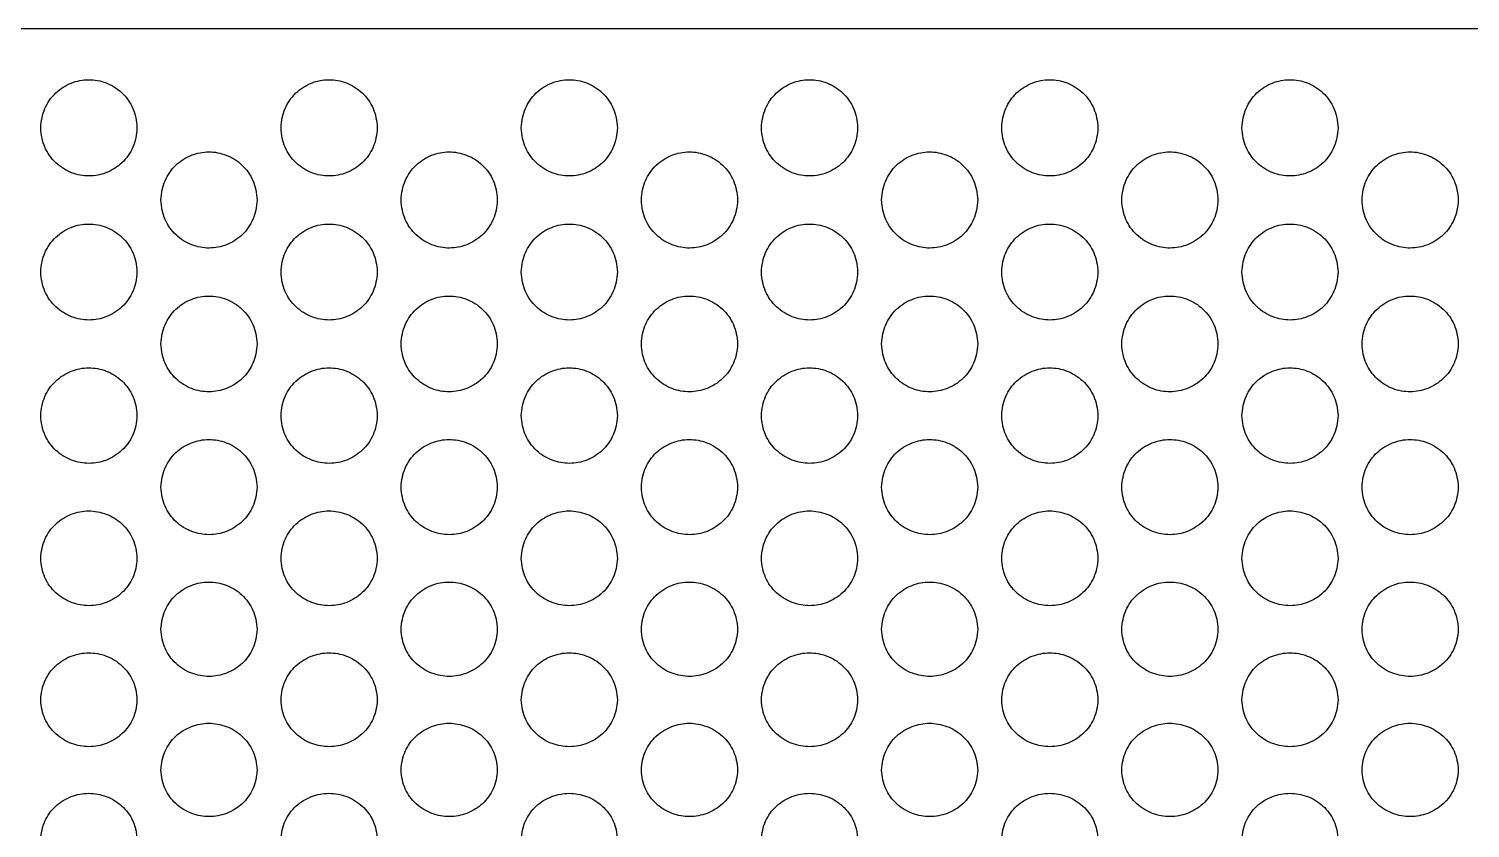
# Model space of a CAD drawing. Header units: millimetres. Extents: x 750 to 8479, y 2174 to 4333.
# Drawn here: x 2392.2 to 2512.2, y 3691.7 to 3758.3 of the extents above; entities that cross this region are included whole.
import ezdxf

# ---------------------------------------------------------------- set-up
doc = ezdxf.new("R2010")
doc.units = ezdxf.units.MM
doc.header["$LTSCALE"] = 153.67
doc.layers.get('0').update_dxf_attribs({"linetype": 'CONTINUOUS'})
doc.layers.add('02___PRT_ALL_AXES', color=7, linetype='CONTINUOUS')

msp = doc.modelspace()

# ---------------------------------------------------------------- linework, layer by layer
at = {"linetype": 'Continuous'}
msp.add_line((2724.95991, 3758.32203), (2284.7516, 3758.32203), dxfattribs=at)
at = {"layer": '02___PRT_ALL_AXES', "linetype": 'Continuous'}
for points in [[(2393.16421, 3750.07099), (2393.18605, 3750.66372), (2393.39803, 3751.72381), (2394.34098, 3753.05694), (2395.68085, 3753.8961), (2397.14755, 3754.1724), (2398.62142, 3753.90724), (2399.97591, 3753.06981), (2400.92905, 3751.72978), (2401.14258, 3750.6661), (2401.16421, 3750.07099)], [(2413.16421, 3750.07099), (2413.18605, 3750.66372), (2413.39803, 3751.72381), (2414.34098, 3753.05694), (2415.68085, 3753.8961), (2417.14755, 3754.1724), (2418.62142, 3753.90724), (2419.97591, 3753.06981), (2420.92905, 3751.72978), (2421.14258, 3750.6661), (2421.16421, 3750.07099)], [(2433.16421, 3750.07099), (2433.18605, 3750.66372), (2433.39803, 3751.72381), (2434.34098, 3753.05694), (2435.68085, 3753.8961), (2437.14755, 3754.1724), (2438.62142, 3753.90724), (2439.97591, 3753.06981), (2440.92905, 3751.72978), (2441.14258, 3750.6661), (2441.16421, 3750.07099)], [(2453.16421, 3750.07099), (2453.18605, 3750.66372), (2453.39803, 3751.72381), (2454.34098, 3753.05694), (2455.68085, 3753.8961), (2457.14755, 3754.1724), (2458.62142, 3753.90724), (2459.97591, 3753.06981), (2460.92905, 3751.72978), (2461.14258, 3750.6661), (2461.16421, 3750.07099)], [(2473.16421, 3750.07099), (2473.18605, 3750.66372), (2473.39803, 3751.72381), (2474.34098, 3753.05694), (2475.68085, 3753.8961), (2477.14755, 3754.1724), (2478.62142, 3753.90724), (2479.97591, 3753.06981), (2480.92905, 3751.72978), (2481.14258, 3750.6661), (2481.16421, 3750.07099)], [(2493.16421, 3750.07099), (2493.18605, 3750.66372), (2493.39803, 3751.72381), (2494.34098, 3753.05694), (2495.68085, 3753.8961), (2497.14755, 3754.1724), (2498.62142, 3753.90724), (2499.97591, 3753.06981), (2500.92905, 3751.72978), (2501.14258, 3750.6661), (2501.16421, 3750.07099)], [(2401.16421, 3750.07099), (2401.14237, 3749.47826), (2400.93039, 3748.41844), (2399.98744, 3747.08618), (2398.64757, 3746.24783), (2397.18087, 3745.97183), (2395.707, 3746.23669), (2394.35251, 3747.07332), (2393.39937, 3748.41247), (2393.18584, 3749.47588), (2393.16421, 3750.07099)], [(2421.16421, 3750.07099), (2421.14237, 3749.47826), (2420.93039, 3748.41844), (2419.98744, 3747.08618), (2418.64757, 3746.24783), (2417.18087, 3745.97183), (2415.707, 3746.23669), (2414.35251, 3747.07332), (2413.39937, 3748.41247), (2413.18584, 3749.47588), (2413.16421, 3750.07099)], [(2441.16421, 3750.07099), (2441.14237, 3749.47826), (2440.93039, 3748.41844), (2439.98744, 3747.08618), (2438.64757, 3746.24783), (2437.18087, 3745.97183), (2435.707, 3746.23669), (2434.35251, 3747.07332), (2433.39937, 3748.41247), (2433.18584, 3749.47588), (2433.16421, 3750.07099)], [(2461.16421, 3750.07099), (2461.14237, 3749.47826), (2460.93039, 3748.41844), (2459.98744, 3747.08618), (2458.64757, 3746.24783), (2457.18087, 3745.97183), (2455.707, 3746.23669), (2454.35251, 3747.07332), (2453.39937, 3748.41247), (2453.18584, 3749.47588), (2453.16421, 3750.07099)], [(2481.16421, 3750.07099), (2481.14237, 3749.47826), (2480.93039, 3748.41844), (2479.98744, 3747.08618), (2478.64757, 3746.24783), (2477.18087, 3745.97183), (2475.707, 3746.23669), (2474.35251, 3747.07332), (2473.39937, 3748.41247), (2473.18584, 3749.47588), (2473.16421, 3750.07099)], [(2501.16421, 3750.07099), (2501.14237, 3749.47826), (2500.93039, 3748.41844), (2499.98744, 3747.08618), (2498.64757, 3746.24783), (2497.18087, 3745.97183), (2495.707, 3746.23669), (2494.35251, 3747.07332), (2493.39937, 3748.41247), (2493.18584, 3749.47588), (2493.16421, 3750.07099)], [(2403.16421, 3744.06082), (2403.18605, 3744.6529), (2403.39803, 3745.71193), (2404.34098, 3747.04391), (2405.68085, 3747.88245), (2407.14755, 3748.15856), (2408.62142, 3747.89358), (2409.97591, 3747.05677), (2410.92905, 3745.71789), (2411.14258, 3744.65528), (2411.16421, 3744.06082)], [(2423.16421, 3744.06082), (2423.18605, 3744.6529), (2423.39803, 3745.71193), (2424.34098, 3747.04391), (2425.68085, 3747.88245), (2427.14755, 3748.15856), (2428.62142, 3747.89358), (2429.97591, 3747.05677), (2430.92905, 3745.71789), (2431.14258, 3744.65528), (2431.16421, 3744.06082)], [(2443.16421, 3744.06082), (2443.18605, 3744.6529), (2443.39803, 3745.71193), (2444.34098, 3747.04391), (2445.68085, 3747.88245), (2447.14755, 3748.15856), (2448.62142, 3747.89358), (2449.97591, 3747.05677), (2450.92905, 3745.71789), (2451.14258, 3744.65528), (2451.16421, 3744.06082)], [(2463.16421, 3744.06082), (2463.18605, 3744.6529), (2463.39803, 3745.71193), (2464.34098, 3747.04391), (2465.68085, 3747.88245), (2467.14755, 3748.15856), (2468.62142, 3747.89358), (2469.97591, 3747.05677), (2470.92905, 3745.71789), (2471.14258, 3744.65528), (2471.16421, 3744.06082)], [(2483.16421, 3744.06082), (2483.18605, 3744.6529), (2483.39803, 3745.71193), (2484.34098, 3747.04391), (2485.68085, 3747.88245), (2487.14755, 3748.15856), (2488.62142, 3747.89358), (2489.97591, 3747.05677), (2490.92905, 3745.71789), (2491.14258, 3744.65528), (2491.16421, 3744.06082)], [(2503.16421, 3744.06082), (2503.18605, 3744.6529), (2503.39803, 3745.71193), (2504.34098, 3747.04391), (2505.68085, 3747.88245), (2507.14755, 3748.15856), (2508.62142, 3747.89358), (2509.97591, 3747.05677), (2510.92905, 3745.71789), (2511.14258, 3744.65528), (2511.16421, 3744.06082)], [(2411.16421, 3744.06082), (2411.14237, 3743.46874), (2410.93039, 3742.41017), (2409.98744, 3741.07968), (2408.64757, 3740.24254), (2407.18087, 3739.96695), (2405.707, 3740.23142), (2404.35251, 3741.06684), (2403.39937, 3742.40421), (2403.18584, 3743.46636), (2403.16421, 3744.06082)], [(2431.16421, 3744.06082), (2431.14237, 3743.46874), (2430.93039, 3742.41017), (2429.98744, 3741.07968), (2428.64757, 3740.24254), (2427.18087, 3739.96695), (2425.707, 3740.23142), (2424.35251, 3741.06684), (2423.39937, 3742.40421), (2423.18584, 3743.46636), (2423.16421, 3744.06082)], [(2451.16421, 3744.06082), (2451.14237, 3743.46874), (2450.93039, 3742.41017), (2449.98744, 3741.07968), (2448.64757, 3740.24254), (2447.18087, 3739.96695), (2445.707, 3740.23142), (2444.35251, 3741.06684), (2443.39937, 3742.40421), (2443.18584, 3743.46636), (2443.16421, 3744.06082)], [(2471.16421, 3744.06082), (2471.14237, 3743.46874), (2470.93039, 3742.41017), (2469.98744, 3741.07968), (2468.64757, 3740.24254), (2467.18087, 3739.96695), (2465.707, 3740.23142), (2464.35251, 3741.06684), (2463.39937, 3742.40421), (2463.18584, 3743.46636), (2463.16421, 3744.06082)], [(2491.16421, 3744.06082), (2491.14237, 3743.46874), (2490.93039, 3742.41017), (2489.98744, 3741.07968), (2488.64757, 3740.24254), (2487.18087, 3739.96695), (2485.707, 3740.23142), (2484.35251, 3741.06684), (2483.39937, 3742.40421), (2483.18584, 3743.46636), (2483.16421, 3744.06082)], [(2511.16421, 3744.06082), (2511.14237, 3743.46874), (2510.93039, 3742.41017), (2509.98744, 3741.07968), (2508.64757, 3740.24254), (2507.18087, 3739.96695), (2505.707, 3740.23142), (2504.35251, 3741.06684), (2503.39937, 3742.40421), (2503.18584, 3743.46636), (2503.16421, 3744.06082)], [(2393.16421, 3738.05897), (2393.18605, 3738.65006), (2393.39803, 3739.70741), (2394.34098, 3741.03747), (2395.68085, 3741.87489), (2397.14755, 3742.15065), (2398.62142, 3741.88602), (2399.97591, 3741.05031), (2400.92905, 3739.71336), (2401.14258, 3738.65243), (2401.16421, 3738.05897)], [(2413.16421, 3738.05897), (2413.18605, 3738.65006), (2413.39803, 3739.70741), (2414.34098, 3741.03747), (2415.68085, 3741.87489), (2417.14755, 3742.15065), (2418.62142, 3741.88602), (2419.97591, 3741.05031), (2420.92905, 3739.71336), (2421.14258, 3738.65243), (2421.16421, 3738.05897)], [(2433.16421, 3738.05897), (2433.18605, 3738.65006), (2433.39803, 3739.70741), (2434.34098, 3741.03747), (2435.68085, 3741.87489), (2437.14755, 3742.15065), (2438.62142, 3741.88602), (2439.97591, 3741.05031), (2440.92905, 3739.71336), (2441.14258, 3738.65243), (2441.16421, 3738.05897)], [(2453.16421, 3738.05897), (2453.18605, 3738.65006), (2453.39803, 3739.70741), (2454.34098, 3741.03747), (2455.68085, 3741.87489), (2457.14755, 3742.15065), (2458.62142, 3741.88602), (2459.97591, 3741.05031), (2460.92905, 3739.71336), (2461.14258, 3738.65243), (2461.16421, 3738.05897)], [(2473.16421, 3738.05897), (2473.18605, 3738.65006), (2473.39803, 3739.70741), (2474.34098, 3741.03747), (2475.68085, 3741.87489), (2477.14755, 3742.15065), (2478.62142, 3741.88602), (2479.97591, 3741.05031), (2480.92905, 3739.71336), (2481.14258, 3738.65243), (2481.16421, 3738.05897)], [(2493.16421, 3738.05897), (2493.18605, 3738.65006), (2493.39803, 3739.70741), (2494.34098, 3741.03747), (2495.68085, 3741.87489), (2497.14755, 3742.15065), (2498.62142, 3741.88602), (2499.97591, 3741.05031), (2500.92905, 3739.71336), (2501.14258, 3738.65243), (2501.16421, 3738.05897)], [(2401.16421, 3738.05897), (2401.14237, 3737.46788), (2400.93039, 3736.41119), (2399.98744, 3735.08325), (2398.64757, 3734.2478), (2397.18087, 3733.97279), (2395.707, 3734.23671), (2394.35251, 3735.07043), (2393.39937, 3736.40524), (2393.18584, 3737.46551), (2393.16421, 3738.05897)], [(2421.16421, 3738.05897), (2421.14237, 3737.46788), (2420.93039, 3736.41119), (2419.98744, 3735.08325), (2418.64757, 3734.2478), (2417.18087, 3733.97279), (2415.707, 3734.23671), (2414.35251, 3735.07043), (2413.39937, 3736.40524), (2413.18584, 3737.46551), (2413.16421, 3738.05897)], [(2441.16421, 3738.05897), (2441.14237, 3737.46788), (2440.93039, 3736.41119), (2439.98744, 3735.08325), (2438.64757, 3734.2478), (2437.18087, 3733.97279), (2435.707, 3734.23671), (2434.35251, 3735.07043), (2433.39937, 3736.40524), (2433.18584, 3737.46551), (2433.16421, 3738.05897)], [(2461.16421, 3738.05897), (2461.14237, 3737.46788), (2460.93039, 3736.41119), (2459.98744, 3735.08325), (2458.64757, 3734.2478), (2457.18087, 3733.97279), (2455.707, 3734.23671), (2454.35251, 3735.07043), (2453.39937, 3736.40524), (2453.18584, 3737.46551), (2453.16421, 3738.05897)], [(2481.16421, 3738.05897), (2481.14237, 3737.46788), (2480.93039, 3736.41119), (2479.98744, 3735.08325), (2478.64757, 3734.2478), (2477.18087, 3733.97279), (2475.707, 3734.23671), (2474.35251, 3735.07043), (2473.39937, 3736.40524), (2473.18584, 3737.46551), (2473.16421, 3738.05897)], [(2501.16421, 3738.05897), (2501.14237, 3737.46788), (2500.93039, 3736.41119), (2499.98744, 3735.08325), (2498.64757, 3734.2478), (2497.18087, 3733.97279), (2495.707, 3734.23671), (2494.35251, 3735.07043), (2493.39937, 3736.40524), (2493.18584, 3737.46551), (2493.16421, 3738.05897)], [(2403.16421, 3732.06895), (2403.18605, 3732.6587), (2403.39803, 3733.71375), (2404.34098, 3735.04112), (2405.68085, 3735.87694), (2407.14755, 3736.15219), (2408.62142, 3735.88805), (2409.97591, 3735.05394), (2410.92905, 3733.71969), (2411.14258, 3732.66107), (2411.16421, 3732.06895)], [(2423.16421, 3732.06895), (2423.18605, 3732.6587), (2423.39803, 3733.71375), (2424.34098, 3735.04112), (2425.68085, 3735.87694), (2427.14755, 3736.15219), (2428.62142, 3735.88805), (2429.97591, 3735.05394), (2430.92905, 3733.71969), (2431.14258, 3732.66107), (2431.16421, 3732.06895)], [(2443.16421, 3732.06895), (2443.18605, 3732.6587), (2443.39803, 3733.71375), (2444.34098, 3735.04112), (2445.68085, 3735.87694), (2447.14755, 3736.15219), (2448.62142, 3735.88805), (2449.97591, 3735.05394), (2450.92905, 3733.71969), (2451.14258, 3732.66107), (2451.16421, 3732.06895)], [(2463.16421, 3732.06895), (2463.18605, 3732.6587), (2463.39803, 3733.71375), (2464.34098, 3735.04112), (2465.68085, 3735.87694), (2467.14755, 3736.15219), (2468.62142, 3735.88805), (2469.97591, 3735.05394), (2470.92905, 3733.71969), (2471.14258, 3732.66107), (2471.16421, 3732.06895)], [(2483.16421, 3732.06895), (2483.18605, 3732.6587), (2483.39803, 3733.71375), (2484.34098, 3735.04112), (2485.68085, 3735.87694), (2487.14755, 3736.15219), (2488.62142, 3735.88805), (2489.97591, 3735.05394), (2490.92905, 3733.71969), (2491.14258, 3732.66107), (2491.16421, 3732.06895)], [(2503.16421, 3732.06895), (2503.18605, 3732.6587), (2503.39803, 3733.71375), (2504.34098, 3735.04112), (2505.68085, 3735.87694), (2507.14755, 3736.15219), (2508.62142, 3735.88805), (2509.97591, 3735.05394), (2510.92905, 3733.71969), (2511.14258, 3732.66107), (2511.16421, 3732.06895)], [(2411.16421, 3732.06895), (2411.14237, 3731.4792), (2410.93039, 3730.425), (2409.98744, 3729.10038), (2408.64757, 3728.26712), (2407.18087, 3727.99285), (2405.707, 3728.25606), (2404.35251, 3729.0876), (2403.39937, 3730.41907), (2403.18584, 3731.47683), (2403.16421, 3732.06895)], [(2431.16421, 3732.06895), (2431.14237, 3731.4792), (2430.93039, 3730.425), (2429.98744, 3729.10038), (2428.64757, 3728.26712), (2427.18087, 3727.99285), (2425.707, 3728.25606), (2424.35251, 3729.0876), (2423.39937, 3730.41907), (2423.18584, 3731.47683), (2423.16421, 3732.06895)], [(2451.16421, 3732.06895), (2451.14237, 3731.4792), (2450.93039, 3730.425), (2449.98744, 3729.10038), (2448.64757, 3728.26712), (2447.18087, 3727.99285), (2445.707, 3728.25606), (2444.35251, 3729.0876), (2443.39937, 3730.41907), (2443.18584, 3731.47683), (2443.16421, 3732.06895)], [(2471.16421, 3732.06895), (2471.14237, 3731.4792), (2470.93039, 3730.425), (2469.98744, 3729.10038), (2468.64757, 3728.26712), (2467.18087, 3727.99285), (2465.707, 3728.25606), (2464.35251, 3729.0876), (2463.39937, 3730.41907), (2463.18584, 3731.47683), (2463.16421, 3732.06895)], [(2491.16421, 3732.06895), (2491.14237, 3731.4792), (2490.93039, 3730.425), (2489.98744, 3729.10038), (2488.64757, 3728.26712), (2487.18087, 3727.99285), (2485.707, 3728.25606), (2484.35251, 3729.0876), (2483.39937, 3730.41907), (2483.18584, 3731.47683), (2483.16421, 3732.06895)], [(2511.16421, 3732.06895), (2511.14237, 3731.4792), (2510.93039, 3730.425), (2509.98744, 3729.10038), (2508.64757, 3728.26712), (2507.18087, 3727.99285), (2505.707, 3728.25606), (2504.35251, 3729.0876), (2503.39937, 3730.41907), (2503.18584, 3731.47683), (2503.16421, 3732.06895)], [(2393.16421, 3726.09426), (2393.18605, 3726.68232), (2393.39803, 3727.73447), (2394.34098, 3729.05837), (2395.68085, 3729.8921), (2397.14755, 3730.16667), (2398.62142, 3729.90317), (2399.97591, 3729.07115), (2400.92905, 3727.74039), (2401.14258, 3726.68469), (2401.16421, 3726.09426)], [(2413.16421, 3726.09426), (2413.18605, 3726.68232), (2413.39803, 3727.73447), (2414.34098, 3729.05837), (2415.68085, 3729.8921), (2417.14755, 3730.16667), (2418.62142, 3729.90317), (2419.97591, 3729.07115), (2420.92905, 3727.74039), (2421.14258, 3726.68469), (2421.16421, 3726.09426)], [(2433.16421, 3726.09426), (2433.18605, 3726.68232), (2433.39803, 3727.73447), (2434.34098, 3729.05837), (2435.68085, 3729.8921), (2437.14755, 3730.16667), (2438.62142, 3729.90317), (2439.97591, 3729.07115), (2440.92905, 3727.74039), (2441.14258, 3726.68469), (2441.16421, 3726.09426)], [(2453.16421, 3726.09426), (2453.18605, 3726.68232), (2453.39803, 3727.73447), (2454.34098, 3729.05837), (2455.68085, 3729.8921), (2457.14755, 3730.16667), (2458.62142, 3729.90317), (2459.97591, 3729.07115), (2460.92905, 3727.74039), (2461.14258, 3726.68469), (2461.16421, 3726.09426)], [(2473.16421, 3726.09426), (2473.18605, 3726.68232), (2473.39803, 3727.73447), (2474.34098, 3729.05837), (2475.68085, 3729.8921), (2477.14755, 3730.16667), (2478.62142, 3729.90317), (2479.97591, 3729.07115), (2480.92905, 3727.74039), (2481.14258, 3726.68469), (2481.16421, 3726.09426)], [(2493.16421, 3726.09426), (2493.18605, 3726.68232), (2493.39803, 3727.73447), (2494.34098, 3729.05837), (2495.68085, 3729.8921), (2497.14755, 3730.16667), (2498.62142, 3729.90317), (2499.97591, 3729.07115), (2500.92905, 3727.74039), (2501.14258, 3726.68469), (2501.16421, 3726.09426)], [(2401.16421, 3726.09426), (2401.14237, 3725.5062), (2400.93039, 3724.4551), (2399.98744, 3723.13458), (2398.64757, 3722.30399), (2397.18087, 3722.03061), (2395.707, 3722.29296), (2394.35251, 3723.12183), (2393.39937, 3724.44918), (2393.18584, 3725.50383), (2393.16421, 3726.09426)], [(2421.16421, 3726.09426), (2421.14237, 3725.5062), (2420.93039, 3724.4551), (2419.98744, 3723.13458), (2418.64757, 3722.30399), (2417.18087, 3722.03061), (2415.707, 3722.29296), (2414.35251, 3723.12183), (2413.39937, 3724.44918), (2413.18584, 3725.50383), (2413.16421, 3726.09426)], [(2441.16421, 3726.09426), (2441.14237, 3725.5062), (2440.93039, 3724.4551), (2439.98744, 3723.13458), (2438.64757, 3722.30399), (2437.18087, 3722.03061), (2435.707, 3722.29296), (2434.35251, 3723.12183), (2433.39937, 3724.44918), (2433.18584, 3725.50383), (2433.16421, 3726.09426)], [(2461.16421, 3726.09426), (2461.14237, 3725.5062), (2460.93039, 3724.4551), (2459.98744, 3723.13458), (2458.64757, 3722.30399), (2457.18087, 3722.03061), (2455.707, 3722.29296), (2454.35251, 3723.12183), (2453.39937, 3724.44918), (2453.18584, 3725.50383), (2453.16421, 3726.09426)], [(2481.16421, 3726.09426), (2481.14237, 3725.5062), (2480.93039, 3724.4551), (2479.98744, 3723.13458), (2478.64757, 3722.30399), (2477.18087, 3722.03061), (2475.707, 3722.29296), (2474.35251, 3723.12183), (2473.39937, 3724.44918), (2473.18584, 3725.50383), (2473.16421, 3726.09426)], [(2501.16421, 3726.09426), (2501.14237, 3725.5062), (2500.93039, 3724.4551), (2499.98744, 3723.13458), (2498.64757, 3722.30399), (2497.18087, 3722.03061), (2495.707, 3722.29296), (2494.35251, 3723.12183), (2493.39937, 3724.44918), (2493.18584, 3725.50383), (2493.16421, 3726.09426)], [(2403.16421, 3720.13838), (2403.18605, 3720.72442), (2403.39803, 3721.77304), (2404.34098, 3723.09269), (2405.68085, 3723.92385), (2407.14755, 3724.19758), (2408.62142, 3723.93489), (2409.97591, 3723.10543), (2410.92905, 3721.77894), (2411.14258, 3720.72678), (2411.16421, 3720.13838)], [(2423.16421, 3720.13838), (2423.18605, 3720.72442), (2423.39803, 3721.77304), (2424.34098, 3723.09269), (2425.68085, 3723.92385), (2427.14755, 3724.19758), (2428.62142, 3723.93489), (2429.97591, 3723.10543), (2430.92905, 3721.77894), (2431.14258, 3720.72678), (2431.16421, 3720.13838)], [(2443.16421, 3720.13838), (2443.18605, 3720.72442), (2443.39803, 3721.77304), (2444.34098, 3723.09269), (2445.68085, 3723.92385), (2447.14755, 3724.19758), (2448.62142, 3723.93489), (2449.97591, 3723.10543), (2450.92905, 3721.77894), (2451.14258, 3720.72678), (2451.16421, 3720.13838)], [(2463.16421, 3720.13838), (2463.18605, 3720.72442), (2463.39803, 3721.77304), (2464.34098, 3723.09269), (2465.68085, 3723.92385), (2467.14755, 3724.19758), (2468.62142, 3723.93489), (2469.97591, 3723.10543), (2470.92905, 3721.77894), (2471.14258, 3720.72678), (2471.16421, 3720.13838)], [(2483.16421, 3720.13838), (2483.18605, 3720.72442), (2483.39803, 3721.77304), (2484.34098, 3723.09269), (2485.68085, 3723.92385), (2487.14755, 3724.19758), (2488.62142, 3723.93489), (2489.97591, 3723.10543), (2490.92905, 3721.77894), (2491.14258, 3720.72678), (2491.16421, 3720.13838)], [(2503.16421, 3720.13838), (2503.18605, 3720.72442), (2503.39803, 3721.77304), (2504.34098, 3723.09269), (2505.68085, 3723.92385), (2507.14755, 3724.19758), (2508.62142, 3723.93489), (2509.97591, 3723.10543), (2510.92905, 3721.77894), (2511.14258, 3720.72678), (2511.16421, 3720.13838)], [(2411.16421, 3720.13838), (2411.14237, 3719.55234), (2410.93039, 3718.50497), (2409.98744, 3717.18931), (2408.64757, 3716.36189), (2407.18087, 3716.08956), (2405.707, 3716.3509), (2404.35251, 3717.17662), (2403.39937, 3718.49907), (2403.18584, 3719.54999), (2403.16421, 3720.13838)], [(2431.16421, 3720.13838), (2431.14237, 3719.55234), (2430.93039, 3718.50497), (2429.98744, 3717.18931), (2428.64757, 3716.36189), (2427.18087, 3716.08956), (2425.707, 3716.3509), (2424.35251, 3717.17662), (2423.39937, 3718.49907), (2423.18584, 3719.54999), (2423.16421, 3720.13838)], [(2451.16421, 3720.13838), (2451.14237, 3719.55234), (2450.93039, 3718.50497), (2449.98744, 3717.18931), (2448.64757, 3716.36189), (2447.18087, 3716.08956), (2445.707, 3716.3509), (2444.35251, 3717.17662), (2443.39937, 3718.49907), (2443.18584, 3719.54999), (2443.16421, 3720.13838)], [(2471.16421, 3720.13838), (2471.14237, 3719.55234), (2470.93039, 3718.50497), (2469.98744, 3717.18931), (2468.64757, 3716.36189), (2467.18087, 3716.08956), (2465.707, 3716.3509), (2464.35251, 3717.17662), (2463.39937, 3718.49907), (2463.18584, 3719.54999), (2463.16421, 3720.13838)], [(2491.16421, 3720.13838), (2491.14237, 3719.55234), (2490.93039, 3718.50497), (2489.98744, 3717.18931), (2488.64757, 3716.36189), (2487.18087, 3716.08956), (2485.707, 3716.3509), (2484.35251, 3717.17662), (2483.39937, 3718.49907), (2483.18584, 3719.54999), (2483.16421, 3720.13838)], [(2511.16421, 3720.13838), (2511.14237, 3719.55234), (2510.93039, 3718.50497), (2509.98744, 3717.18931), (2508.64757, 3716.36189), (2507.18087, 3716.08956), (2505.707, 3716.3509), (2504.35251, 3717.17662), (2503.39937, 3718.49907), (2503.18584, 3719.54999), (2503.16421, 3720.13838)], [(2393.16421, 3714.2048), (2393.18605, 3714.78847), (2393.39803, 3715.83294), (2394.34098, 3717.14759), (2395.68085, 3717.97568), (2397.14755, 3718.24842), (2398.62142, 3717.98668), (2399.97591, 3717.16028), (2400.92905, 3715.83883), (2401.14258, 3714.79082), (2401.16421, 3714.2048)], [(2413.16421, 3714.2048), (2413.18605, 3714.78847), (2413.39803, 3715.83294), (2414.34098, 3717.14759), (2415.68085, 3717.97568), (2417.14755, 3718.24842), (2418.62142, 3717.98668), (2419.97591, 3717.16028), (2420.92905, 3715.83883), (2421.14258, 3714.79082), (2421.16421, 3714.2048)], [(2433.16421, 3714.2048), (2433.18605, 3714.78847), (2433.39803, 3715.83294), (2434.34098, 3717.14759), (2435.68085, 3717.97568), (2437.14755, 3718.24842), (2438.62142, 3717.98668), (2439.97591, 3717.16028), (2440.92905, 3715.83883), (2441.14258, 3714.79082), (2441.16421, 3714.2048)], [(2453.16421, 3714.2048), (2453.18605, 3714.78847), (2453.39803, 3715.83294), (2454.34098, 3717.14759), (2455.68085, 3717.97568), (2457.14755, 3718.24842), (2458.62142, 3717.98668), (2459.97591, 3717.16028), (2460.92905, 3715.83883), (2461.14258, 3714.79082), (2461.16421, 3714.2048)], [(2473.16421, 3714.2048), (2473.18605, 3714.78847), (2473.39803, 3715.83294), (2474.34098, 3717.14759), (2475.68085, 3717.97568), (2477.14755, 3718.24842), (2478.62142, 3717.98668), (2479.97591, 3717.16028), (2480.92905, 3715.83883), (2481.14258, 3714.79082), (2481.16421, 3714.2048)], [(2493.16421, 3714.2048), (2493.18605, 3714.78847), (2493.39803, 3715.83294), (2494.34098, 3717.14759), (2495.68085, 3717.97568), (2497.14755, 3718.24842), (2498.62142, 3717.98668), (2499.97591, 3717.16028), (2500.92905, 3715.83883), (2501.14258, 3714.79082), (2501.16421, 3714.2048)], [(2401.16421, 3714.2048), (2401.14237, 3713.62113), (2400.93039, 3712.57808), (2399.98744, 3711.26806), (2398.64757, 3710.44428), (2397.18087, 3710.17316), (2395.707, 3710.43334), (2394.35251, 3711.25542), (2393.39937, 3712.57221), (2393.18584, 3713.61878), (2393.16421, 3714.2048)], [(2421.16421, 3714.2048), (2421.14237, 3713.62113), (2420.93039, 3712.57808), (2419.98744, 3711.26806), (2418.64757, 3710.44428), (2417.18087, 3710.17316), (2415.707, 3710.43334), (2414.35251, 3711.25542), (2413.39937, 3712.57221), (2413.18584, 3713.61878), (2413.16421, 3714.2048)], [(2441.16421, 3714.2048), (2441.14237, 3713.62113), (2440.93039, 3712.57808), (2439.98744, 3711.26806), (2438.64757, 3710.44428), (2437.18087, 3710.17316), (2435.707, 3710.43334), (2434.35251, 3711.25542), (2433.39937, 3712.57221), (2433.18584, 3713.61878), (2433.16421, 3714.2048)], [(2461.16421, 3714.2048), (2461.14237, 3713.62113), (2460.93039, 3712.57808), (2459.98744, 3711.26806), (2458.64757, 3710.44428), (2457.18087, 3710.17316), (2455.707, 3710.43334), (2454.35251, 3711.25542), (2453.39937, 3712.57221), (2453.18584, 3713.61878), (2453.16421, 3714.2048)], [(2481.16421, 3714.2048), (2481.14237, 3713.62113), (2480.93039, 3712.57808), (2479.98744, 3711.26806), (2478.64757, 3710.44428), (2477.18087, 3710.17316), (2475.707, 3710.43334), (2474.35251, 3711.25542), (2473.39937, 3712.57221), (2473.18584, 3713.61878), (2473.16421, 3714.2048)], [(2501.16421, 3714.2048), (2501.14237, 3713.62113), (2500.93039, 3712.57808), (2499.98744, 3711.26806), (2498.64757, 3710.44428), (2497.18087, 3710.17316), (2495.707, 3710.43334), (2494.35251, 3711.25542), (2493.39937, 3712.57221), (2493.18584, 3713.61878), (2493.16421, 3714.2048)], [(2403.16421, 3708.29697), (2403.18605, 3708.87793), (2403.39803, 3709.91766), (2404.34098, 3711.22652), (2405.68085, 3712.05106), (2407.14755, 3712.32265), (2408.62142, 3712.06202), (2409.97591, 3711.23916), (2410.92905, 3709.92351), (2411.14258, 3708.88027), (2411.16421, 3708.29697)], [(2423.16421, 3708.29697), (2423.18605, 3708.87793), (2423.39803, 3709.91766), (2424.34098, 3711.22652), (2425.68085, 3712.05106), (2427.14755, 3712.32265), (2428.62142, 3712.06202), (2429.97591, 3711.23916), (2430.92905, 3709.92351), (2431.14258, 3708.88027), (2431.16421, 3708.29697)], [(2443.16421, 3708.29697), (2443.18605, 3708.87793), (2443.39803, 3709.91766), (2444.34098, 3711.22652), (2445.68085, 3712.05106), (2447.14755, 3712.32265), (2448.62142, 3712.06202), (2449.97591, 3711.23916), (2450.92905, 3709.92351), (2451.14258, 3708.88027), (2451.16421, 3708.29697)], [(2463.16421, 3708.29697), (2463.18605, 3708.87793), (2463.39803, 3709.91766), (2464.34098, 3711.22652), (2465.68085, 3712.05106), (2467.14755, 3712.32265), (2468.62142, 3712.06202), (2469.97591, 3711.23916), (2470.92905, 3709.92351), (2471.14258, 3708.88027), (2471.16421, 3708.29697)], [(2483.16421, 3708.29697), (2483.18605, 3708.87793), (2483.39803, 3709.91766), (2484.34098, 3711.22652), (2485.68085, 3712.05106), (2487.14755, 3712.32265), (2488.62142, 3712.06202), (2489.97591, 3711.23916), (2490.92905, 3709.92351), (2491.14258, 3708.88027), (2491.16421, 3708.29697)], [(2503.16421, 3708.29697), (2503.18605, 3708.87793), (2503.39803, 3709.91766), (2504.34098, 3711.22652), (2505.68085, 3712.05106), (2507.14755, 3712.32265), (2508.62142, 3712.06202), (2509.97591, 3711.23916), (2510.92905, 3709.92351), (2511.14258, 3708.88027), (2511.16421, 3708.29697)], [(2411.16421, 3708.29697), (2411.14237, 3707.71601), (2410.93039, 3706.6779), (2409.98744, 3705.37428), (2408.64757, 3704.55462), (2407.18087, 3704.28487), (2405.707, 3704.54373), (2404.35251, 3705.36171), (2403.39937, 3706.67206), (2403.18584, 3707.71367), (2403.16421, 3708.29697)], [(2431.16421, 3708.29697), (2431.14237, 3707.71601), (2430.93039, 3706.6779), (2429.98744, 3705.37428), (2428.64757, 3704.55462), (2427.18087, 3704.28487), (2425.707, 3704.54373), (2424.35251, 3705.36171), (2423.39937, 3706.67206), (2423.18584, 3707.71367), (2423.16421, 3708.29697)], [(2451.16421, 3708.29697), (2451.14237, 3707.71601), (2450.93039, 3706.6779), (2449.98744, 3705.37428), (2448.64757, 3704.55462), (2447.18087, 3704.28487), (2445.707, 3704.54373), (2444.35251, 3705.36171), (2443.39937, 3706.67206), (2443.18584, 3707.71367), (2443.16421, 3708.29697)], [(2471.16421, 3708.29697), (2471.14237, 3707.71601), (2470.93039, 3706.6779), (2469.98744, 3705.37428), (2468.64757, 3704.55462), (2467.18087, 3704.28487), (2465.707, 3704.54373), (2464.35251, 3705.36171), (2463.39937, 3706.67206), (2463.18584, 3707.71367), (2463.16421, 3708.29697)], [(2491.16421, 3708.29697), (2491.14237, 3707.71601), (2490.93039, 3706.6779), (2489.98744, 3705.37428), (2488.64757, 3704.55462), (2487.18087, 3704.28487), (2485.707, 3704.54373), (2484.35251, 3705.36171), (2483.39937, 3706.67206), (2483.18584, 3707.71367), (2483.16421, 3708.29697)], [(2511.16421, 3708.29697), (2511.14237, 3707.71601), (2510.93039, 3706.6779), (2509.98744, 3705.37428), (2508.64757, 3704.55462), (2507.18087, 3704.28487), (2505.707, 3704.54373), (2504.35251, 3705.36171), (2503.39937, 3706.67206), (2503.18584, 3707.71367), (2503.16421, 3708.29697)], [(2393.16421, 3702.41834), (2393.18605, 3702.99625), (2393.39803, 3704.03063), (2394.34098, 3705.33294), (2395.68085, 3706.15346), (2397.14755, 3706.42374), (2398.62142, 3706.16436), (2399.97591, 3705.34552), (2400.92905, 3704.03645), (2401.14258, 3702.99858), (2401.16421, 3702.41834)], [(2413.16421, 3702.41834), (2413.18605, 3702.99625), (2413.39803, 3704.03063), (2414.34098, 3705.33294), (2415.68085, 3706.15346), (2417.14755, 3706.42374), (2418.62142, 3706.16436), (2419.97591, 3705.34552), (2420.92905, 3704.03645), (2421.14258, 3702.99858), (2421.16421, 3702.41834)], [(2433.16421, 3702.41834), (2433.18605, 3702.99625), (2433.39803, 3704.03063), (2434.34098, 3705.33294), (2435.68085, 3706.15346), (2437.14755, 3706.42374), (2438.62142, 3706.16436), (2439.97591, 3705.34552), (2440.92905, 3704.03645), (2441.14258, 3702.99858), (2441.16421, 3702.41834)], [(2453.16421, 3702.41834), (2453.18605, 3702.99625), (2453.39803, 3704.03063), (2454.34098, 3705.33294), (2455.68085, 3706.15346), (2457.14755, 3706.42374), (2458.62142, 3706.16436), (2459.97591, 3705.34552), (2460.92905, 3704.03645), (2461.14258, 3702.99858), (2461.16421, 3702.41834)], [(2473.16421, 3702.41834), (2473.18605, 3702.99625), (2473.39803, 3704.03063), (2474.34098, 3705.33294), (2475.68085, 3706.15346), (2477.14755, 3706.42374), (2478.62142, 3706.16436), (2479.97591, 3705.34552), (2480.92905, 3704.03645), (2481.14258, 3702.99858), (2481.16421, 3702.41834)], [(2493.16421, 3702.41834), (2493.18605, 3702.99625), (2493.39803, 3704.03063), (2494.34098, 3705.33294), (2495.68085, 3706.15346), (2497.14755, 3706.42374), (2498.62142, 3706.16436), (2499.97591, 3705.34552), (2500.92905, 3704.03645), (2501.14258, 3702.99858), (2501.16421, 3702.41834)], [(2401.16421, 3702.41834), (2401.14237, 3701.84043), (2400.93039, 3700.80787), (2399.98744, 3699.51142), (2398.64757, 3698.69635), (2397.18087, 3698.42813), (2395.707, 3698.68553), (2394.35251, 3699.49891), (2393.39937, 3700.80206), (2393.18584, 3701.8381), (2393.16421, 3702.41834)], [(2421.16421, 3702.41834), (2421.14237, 3701.84043), (2420.93039, 3700.80787), (2419.98744, 3699.51142), (2418.64757, 3698.69635), (2417.18087, 3698.42813), (2415.707, 3698.68553), (2414.35251, 3699.49891), (2413.39937, 3700.80206), (2413.18584, 3701.8381), (2413.16421, 3702.41834)], [(2441.16421, 3702.41834), (2441.14237, 3701.84043), (2440.93039, 3700.80787), (2439.98744, 3699.51142), (2438.64757, 3698.69635), (2437.18087, 3698.42813), (2435.707, 3698.68553), (2434.35251, 3699.49891), (2433.39937, 3700.80206), (2433.18584, 3701.8381), (2433.16421, 3702.41834)], [(2461.16421, 3702.41834), (2461.14237, 3701.84043), (2460.93039, 3700.80787), (2459.98744, 3699.51142), (2458.64757, 3698.69635), (2457.18087, 3698.42813), (2455.707, 3698.68553), (2454.35251, 3699.49891), (2453.39937, 3700.80206), (2453.18584, 3701.8381), (2453.16421, 3702.41834)], [(2481.16421, 3702.41834), (2481.14237, 3701.84043), (2480.93039, 3700.80787), (2479.98744, 3699.51142), (2478.64757, 3698.69635), (2477.18087, 3698.42813), (2475.707, 3698.68553), (2474.35251, 3699.49891), (2473.39937, 3700.80206), (2473.18584, 3701.8381), (2473.16421, 3702.41834)], [(2501.16421, 3702.41834), (2501.14237, 3701.84043), (2500.93039, 3700.80787), (2499.98744, 3699.51142), (2498.64757, 3698.69635), (2497.18087, 3698.42813), (2495.707, 3698.68553), (2494.35251, 3699.49891), (2493.39937, 3700.80206), (2493.18584, 3701.8381), (2493.16421, 3702.41834)], [(2403.16421, 3696.57235), (2403.18605, 3697.14688), (2403.39803, 3698.17529), (2404.34098, 3699.4703), (2405.68085, 3700.28631), (2407.14755, 3700.55513), (2408.62142, 3700.29716), (2409.97591, 3699.48281), (2410.92905, 3698.18109), (2411.14258, 3697.14919), (2411.16421, 3696.57235)], [(2423.16421, 3696.57235), (2423.18605, 3697.14688), (2423.39803, 3698.17529), (2424.34098, 3699.4703), (2425.68085, 3700.28631), (2427.14755, 3700.55513), (2428.62142, 3700.29716), (2429.97591, 3699.48281), (2430.92905, 3698.18109), (2431.14258, 3697.14919), (2431.16421, 3696.57235)], [(2443.16421, 3696.57235), (2443.18605, 3697.14688), (2443.39803, 3698.17529), (2444.34098, 3699.4703), (2445.68085, 3700.28631), (2447.14755, 3700.55513), (2448.62142, 3700.29716), (2449.97591, 3699.48281), (2450.92905, 3698.18109), (2451.14258, 3697.14919), (2451.16421, 3696.57235)], [(2463.16421, 3696.57235), (2463.18605, 3697.14688), (2463.39803, 3698.17529), (2464.34098, 3699.4703), (2465.68085, 3700.28631), (2467.14755, 3700.55513), (2468.62142, 3700.29716), (2469.97591, 3699.48281), (2470.92905, 3698.18109), (2471.14258, 3697.14919), (2471.16421, 3696.57235)], [(2483.16421, 3696.57235), (2483.18605, 3697.14688), (2483.39803, 3698.17529), (2484.34098, 3699.4703), (2485.68085, 3700.28631), (2487.14755, 3700.55513), (2488.62142, 3700.29716), (2489.97591, 3699.48281), (2490.92905, 3698.18109), (2491.14258, 3697.14919), (2491.16421, 3696.57235)], [(2503.16421, 3696.57235), (2503.18605, 3697.14688), (2503.39803, 3698.17529), (2504.34098, 3699.4703), (2505.68085, 3700.28631), (2507.14755, 3700.55513), (2508.62142, 3700.29716), (2509.97591, 3699.48281), (2510.92905, 3698.18109), (2511.14258, 3697.14919), (2511.16421, 3696.57235)], [(2411.16421, 3696.57235), (2411.14237, 3695.99782), (2410.93039, 3694.97142), (2409.98744, 3693.68288), (2408.64757, 3692.87289), (2407.18087, 3692.60636), (2405.707, 3692.86214), (2404.35251, 3693.67045), (2403.39937, 3694.96564), (2403.18584, 3695.99551), (2403.16421, 3696.57235)], [(2431.16421, 3696.57235), (2431.14237, 3695.99782), (2430.93039, 3694.97142), (2429.98744, 3693.68288), (2428.64757, 3692.87289), (2427.18087, 3692.60636), (2425.707, 3692.86214), (2424.35251, 3693.67045), (2423.39937, 3694.96564), (2423.18584, 3695.99551), (2423.16421, 3696.57235)], [(2451.16421, 3696.57235), (2451.14237, 3695.99782), (2450.93039, 3694.97142), (2449.98744, 3693.68288), (2448.64757, 3692.87289), (2447.18087, 3692.60636), (2445.707, 3692.86214), (2444.35251, 3693.67045), (2443.39937, 3694.96564), (2443.18584, 3695.99551), (2443.16421, 3696.57235)], [(2471.16421, 3696.57235), (2471.14237, 3695.99782), (2470.93039, 3694.97142), (2469.98744, 3693.68288), (2468.64757, 3692.87289), (2467.18087, 3692.60636), (2465.707, 3692.86214), (2464.35251, 3693.67045), (2463.39937, 3694.96564), (2463.18584, 3695.99551), (2463.16421, 3696.57235)], [(2491.16421, 3696.57235), (2491.14237, 3695.99782), (2490.93039, 3694.97142), (2489.98744, 3693.68288), (2488.64757, 3692.87289), (2487.18087, 3692.60636), (2485.707, 3692.86214), (2484.35251, 3693.67045), (2483.39937, 3694.96564), (2483.18584, 3695.99551), (2483.16421, 3696.57235)], [(2511.16421, 3696.57235), (2511.14237, 3695.99782), (2510.93039, 3694.97142), (2509.98744, 3693.68288), (2508.64757, 3692.87289), (2507.18087, 3692.60636), (2505.707, 3692.86214), (2504.35251, 3693.67045), (2503.39937, 3694.96564), (2503.18584, 3695.99551), (2503.16421, 3696.57235)], [(2393.16421, 3690.76241), (2393.18605, 3691.33322), (2393.39803, 3692.35507), (2394.34098, 3693.64202), (2395.68085, 3694.45305), (2397.14755, 3694.72024), (2398.62142, 3694.46383), (2399.97591, 3693.65445), (2400.92905, 3692.36083), (2401.14258, 3691.33552), (2401.16421, 3690.76241)], [(2413.16421, 3690.76241), (2413.18605, 3691.33322), (2413.39803, 3692.35507), (2414.34098, 3693.64202), (2415.68085, 3694.45305), (2417.14755, 3694.72024), (2418.62142, 3694.46383), (2419.97591, 3693.65445), (2420.92905, 3692.36083), (2421.14258, 3691.33552), (2421.16421, 3690.76241)], [(2433.16421, 3690.76241), (2433.18605, 3691.33322), (2433.39803, 3692.35507), (2434.34098, 3693.64202), (2435.68085, 3694.45305), (2437.14755, 3694.72024), (2438.62142, 3694.46383), (2439.97591, 3693.65445), (2440.92905, 3692.36083), (2441.14258, 3691.33552), (2441.16421, 3690.76241)], [(2453.16421, 3690.76241), (2453.18605, 3691.33322), (2453.39803, 3692.35507), (2454.34098, 3693.64202), (2455.68085, 3694.45305), (2457.14755, 3694.72024), (2458.62142, 3694.46383), (2459.97591, 3693.65445), (2460.92905, 3692.36083), (2461.14258, 3691.33552), (2461.16421, 3690.76241)], [(2473.16421, 3690.76241), (2473.18605, 3691.33322), (2473.39803, 3692.35507), (2474.34098, 3693.64202), (2475.68085, 3694.45305), (2477.14755, 3694.72024), (2478.62142, 3694.46383), (2479.97591, 3693.65445), (2480.92905, 3692.36083), (2481.14258, 3691.33552), (2481.16421, 3690.76241)], [(2493.16421, 3690.76241), (2493.18605, 3691.33322), (2493.39803, 3692.35507), (2494.34098, 3693.64202), (2495.68085, 3694.45305), (2497.14755, 3694.72024), (2498.62142, 3694.46383), (2499.97591, 3693.65445), (2500.92905, 3692.36083), (2501.14258, 3691.33552), (2501.16421, 3690.76241)]]:
    msp.add_open_spline(points, degree=3, dxfattribs=at)

doc.saveas('drawing.dxf')
